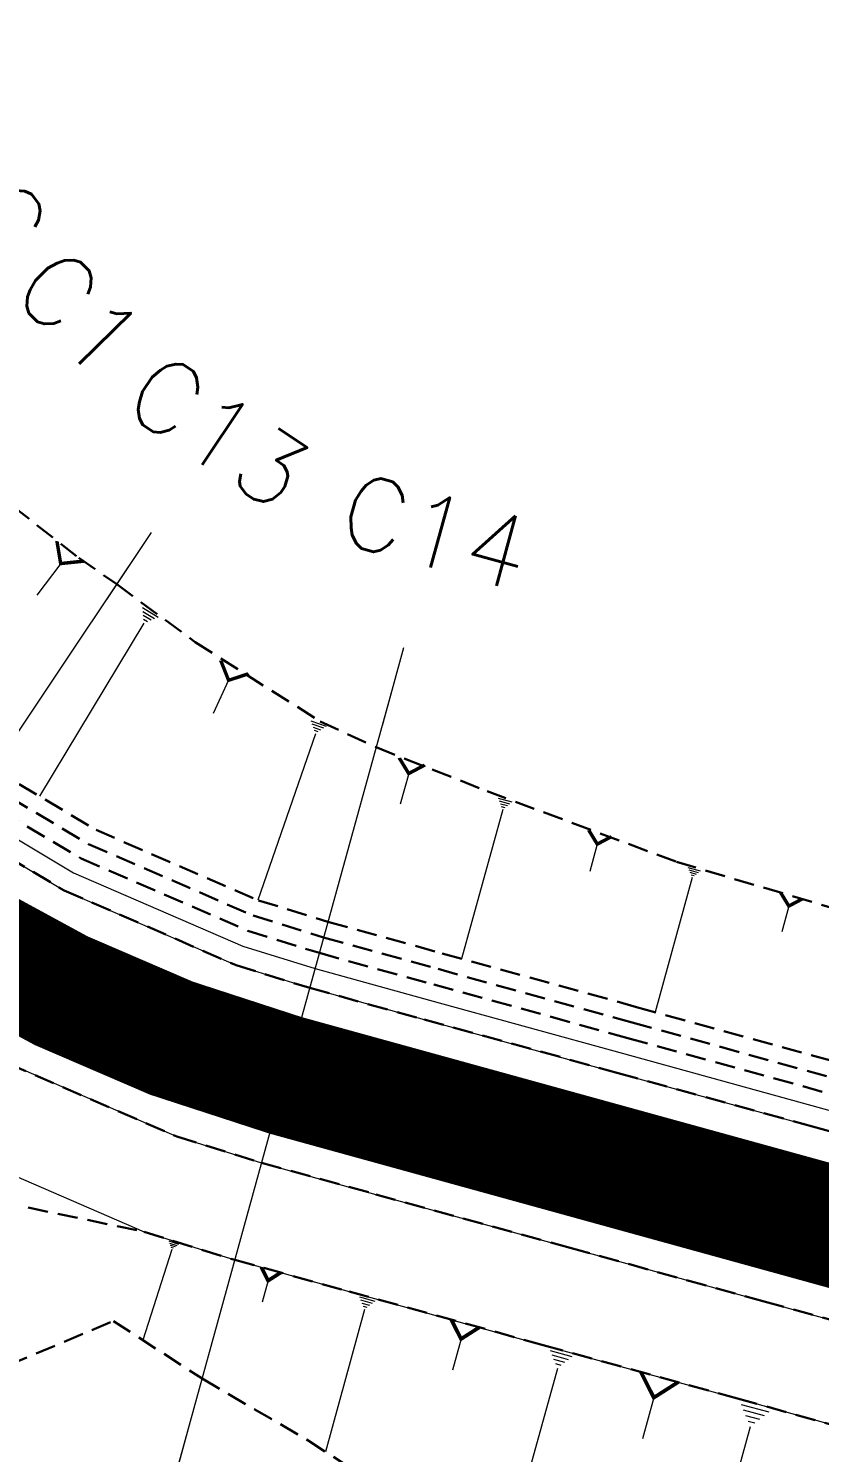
# Model space of a CAD drawing. Header units: metres. Extents: x 544752 to 548977, y 1840603 to 1844608.
# Drawn here: x 545301.7 to 545321.34, y 1844289.3 to 1844324.63 of the extents above; entities that cross this region are included whole.
import ezdxf

# ---------------------------------------------------------------- set-up
doc = ezdxf.new("R2010")
doc.units = ezdxf.units.M
doc.header["$MEASUREMENT"] = 0
for name, pattern in [('ACAD_ISO02W100', [15, 12, -3]), ('Anordnung Grundriss$0$GESTRICHELT', [0.75, 0.5, -0.25]), ('HIDDEN', [0.375, 0.25, -0.125])]:
    doc.linetypes.add(name, pattern=pattern)
doc.layers.add('C-ROAD', color=7, linetype='Continuous')
for name, color, linetype, lineweight in [('C-ROAD-CORR', 5, 'Continuous', 0), ('C-ROAD-SAMP', 150, 'HIDDEN', 0), ('C-ROAD-SAMP-TEXT', 11, 'Continuous', 0), ('C-TOPO-FEAT', 94, 'Continuous', 5)]:
    doc.layers.add(name, color=color, linetype=linetype, lineweight=lineweight)
doc.dimstyles.get("Standard").update_dxf_attribs({"dimtxt": 0.18, "dimasz": 0.18, "dimexe": 0.18, "dimexo": 0.0625, "dimgap": 0.09, "dimtad": 0, "dimtih": 1, "dimtoh": 1, "dimdec": 4, "dimzin": 0, "dimdsep": 46, "dimtxsty": 'Standard', "dimcen": 0.09, "dimadec": 0, "dimazin": 0, "dimtfac": 1, "dimtdec": 4, "dimtofl": 0, "dimtmove": 0, "dimatfit": 3, "dimfxl": 1, "dimtolj": 1, "dimtzin": 0, "dimarcsym": 0})

msp = doc.modelspace()

# ---------------------------------------------------------------- linework, layer by layer
at = {"layer": 'C-ROAD', "color": 3, "linetype": 'Continuous', "lineweight": 13}
msp.add_line((545297.6600000003, 1844301.53), (545308.0858682417, 1844298.655113279), dxfattribs=at)
at = {"layer": 'C-ROAD', "color": 1, "linetype": 'ACAD_ISO02W100', "lineweight": 60, "ltscale": 0.1, "const_width": 3, "flags": 128}
msp.add_lwpolyline([(545308.0858682417, 1844298.655113279), (545355.3607934156, 1844285.619263271)], dxfattribs=at)
at = {"layer": 'C-ROAD-CORR', "color": 160, "linetype": 'Continuous'}
for p, q in [((545302.5022267933, 1844311.352992601, 807.4470243180093), (545301.9070893689, 1844310.571682497, 806.4640430205652)), ((545304.9212295245, 1844310.016540084, 807.7417363230207), (545304.5295986806, 1844310.252877107, 807.7417363230207)), ((545304.8328861651, 1844309.980810404, 807.6654004795655), (545304.5391630322, 1844310.158063172, 807.6654004795655)), ((545304.7445428058, 1844309.945080725, 807.5890646361103), (545304.5487273837, 1844310.063249237, 807.5890646361103)), ((545304.6561994464, 1844309.909351045, 807.512728792655), (545304.5582917354, 1844309.968435301, 807.512728792655)), ((545304.567856087, 1844309.873621366, 807.4363929491998), (545301.9777223011, 1844305.581546153, 802.4167804255821)), ((545306.6703034182, 1844308.457133398, 807.2155192054366), (545306.2854613443, 1844307.63217397, 806.3029699541613)), ((545309.0992909123, 1844307.314506522, 807.1913827452556), (545308.722601031, 1844307.444643933, 807.1913827452556)), ((545309.0305151087, 1844307.267992052, 807.1249578783285), (545308.7479976977, 1844307.36559511, 807.1249578783285)), ((545308.9617393052, 1844307.221477581, 807.0585330114013), (545308.7733943644, 1844307.286546287, 807.0585330114013)), ((545308.8929635015, 1844307.174963111, 806.9921081444742), (545308.7987910312, 1844307.207497463, 806.9921081444742)), ((545308.824187698, 1844307.12844864, 806.925683277547), (545307.398926212, 1844303.002951005, 802.5607829444263)), ((545311.140381615, 1844306.143351582, 806.7147704706686), (545310.9310944602, 1844305.384365051, 805.9274575291228)), ((545313.7047335724, 1844305.429490426, 806.7721011851986), (545313.3666771399, 1844305.522707981, 806.7721011851986)), ((545313.6469402593, 1844305.384799881, 806.7136556587467), (545313.3933979347, 1844305.454713048, 806.7136556587467)), ((545313.589146946, 1844305.340109337, 806.6552101322948), (545313.4201187297, 1844305.386718115, 806.6552101322948)), ((545313.4735603195, 1844305.250728248, 806.5383190793909), (545312.4526621914, 1844301.548408677, 802.6978239032021)), ((545313.5313536328, 1844305.295418793, 806.5967646058428), (545313.4468395245, 1844305.318723181, 806.5967646058428)), ((545315.820010721, 1844304.391900851, 806.4026966016213), (545315.6335189241, 1844303.715582411, 805.7011370370401)), ((545318.3848035835, 1844303.723491981, 806.5101288772911), (545318.0799813996, 1844303.807545341, 806.5101288772911)), ((545318.3326919174, 1844303.683194954, 806.4574291168464), (545318.1040752793, 1844303.746234973, 806.4574291168464)), ((545318.2805802512, 1844303.642897926, 806.4047293564016), (545318.1281691592, 1844303.684924606, 806.4047293564016)), ((545318.2284685851, 1844303.602600899, 806.3520295959569), (545318.152263039, 1844303.623614239, 806.3520295959569)), ((545318.1763569189, 1844303.562303871, 806.2993298355121), (545317.2558230464, 1844300.223958469, 802.8363928400088)), ((545320.5744753404, 1844302.856094586, 806.332121165037), (545320.399097032, 1844302.220079565, 805.6723691987374)), ((545305.4374695836, 1844294.459340016, 802.4688866307084), (545305.1926115818, 1844294.538049434, 802.4688866307084)), ((545305.393744097, 1844294.428369026, 802.4402931952866), (545305.2101005957, 1844294.487401089, 802.4402931952866)), ((545305.3500186105, 1844294.397398036, 802.4116997598647), (545305.2275896096, 1844294.436752745, 802.4116997598647)), ((545305.2625676374, 1844294.335456057, 802.3545128890211), (545304.5397157535, 1844292.086728106, 800.7789338107011)), ((545305.3062931239, 1844294.366427046, 802.3831063244429), (545305.2450786235, 1844294.386104401, 802.3831063244429)), ((545307.6512879968, 1844293.562642009, 802.3703147516418), (545307.5048670107, 1844293.031641641, 802.0031027347952)), ((545310.3087446535, 1844293.046018594, 802.573402425518), (545309.9247241641, 1844293.151910534, 802.573402425518)), ((545310.2430934358, 1844292.995251672, 802.5291410192447), (545309.9550780688, 1844293.074670626, 802.5291410192447)), ((545310.0461397828, 1844292.842950904, 802.3963568004247), (545309.0738307985, 1844289.31684141, 799.9578843344384)), ((545310.1774422181, 1844292.944484749, 802.4848796129713), (545309.9854319735, 1844292.997430719, 802.4848796129713)), ((545310.1117910005, 1844292.893717827, 802.440618206698), (545310.0157858781, 1844292.920190812, 802.440618206698)), ((545312.4385950033, 1844292.114568579, 802.4210492767402), (545312.2264222039, 1844291.345117165, 801.8889370183091)), ((545315.1982441819, 1844291.670351995, 802.6948744987367), (545314.6613910911, 1844291.818386843, 802.6948744987367)), ((545315.1064650709, 1844291.599380836, 802.6329979233141), (545314.7038252527, 1844291.710406972, 802.6329979233141)), ((545315.0146859598, 1844291.528409677, 802.5711213478914), (545314.7462594144, 1844291.602427101, 802.5711213478914)), ((545314.8311277376, 1844291.386467359, 802.4473681970462), (545313.4718589013, 1844286.457035638, 799.038431650228)), ((545314.9229068487, 1844291.457438518, 802.5092447724688), (545314.788693576, 1844291.49444723, 802.5092447724688)), ((545317.2239780348, 1844290.65951779, 802.4803504404669), (545316.942196571, 1844289.637628339, 801.7736652694626)), ((545320.0868029175, 1844290.295316413, 802.8311832852207), (545319.3991892627, 1844290.484922815, 802.8311832852207)), ((545319.9692501436, 1844290.204414938, 802.7519303594432), (545319.4535399025, 1844290.346619739, 802.7519303594432)), ((545319.8516973697, 1844290.113513462, 802.6726774336657), (545319.5078905423, 1844290.208316663, 802.6726774336657)), ((545319.6165918219, 1844289.931710511, 802.5141715821107), (545317.8756093666, 1844283.617982196, 798.1479280839789)), ((545319.7341445958, 1844290.022611986, 802.5934245078882), (545319.5622411821, 1844290.070013587, 802.5934245078882))]:
    msp.add_line(p, q, dxfattribs=at)
at = {"layer": 'C-ROAD-CORR', "color": 5, "linetype": 'Anordnung Grundriss$0$GESTRICHELT', "lineweight": 30, "extrusion": (0.2993037690180377, 0.6415968592730565, -0.7062370168877776), "const_width": 0.1, "elevation": 1345944.769839746}
msp.add_lwpolyline([(285520.7581169031, 1343780.434370606), (285520.3775028829, 1343779.926885247), (285519.9968888631, 1343780.434370607)], dxfattribs=at)
at = {"layer": 'C-ROAD-CORR', "color": 5, "linetype": 'Anordnung Grundriss$0$GESTRICHELT', "lineweight": 30, "extrusion": (0.1879663835486554, 0.681666075596053, -0.7071067812127925), "const_width": 0.1, "elevation": 1359130.660417785}
msp.add_lwpolyline([(-35429.32539198099, 1360271.966617941), (-35429.65473937313, 1360271.527488085), (-35429.98408676533, 1360271.966617942)], dxfattribs=at)
at = {"layer": 'C-ROAD-CORR', "color": 5, "linetype": 'Anordnung Grundriss$0$GESTRICHELT', "lineweight": 30, "extrusion": (0.1879663836912802, 0.68166607552489, -0.7071067812434819), "const_width": 0.1, "elevation": 1359130.566742252}
msp.add_lwpolyline([(-35434.337680194, 1360271.38389173), (-35434.63115538139, 1360270.99259148), (-35434.92463056877, 1360271.38389173)], dxfattribs=at)
at = {"layer": 'C-ROAD-CORR', "color": 5, "linetype": 'Anordnung Grundriss$0$GESTRICHELT', "lineweight": 30, "extrusion": (0.187966383692542, 0.6816660756483531, -0.7071067811241256), "const_width": 0.1, "elevation": 1359130.463647602}
msp.add_lwpolyline([(-35439.34691579972, 1360271.157210808), (-35439.62290210481, 1360270.789229068), (-35439.89888840978, 1360271.157210808)], dxfattribs=at)
at = {"layer": 'C-ROAD-CORR', "color": 5, "linetype": 'Anordnung Grundriss$0$GESTRICHELT', "lineweight": 30, "extrusion": (0.1474529626243218, 0.5347428646835015, -0.8320502944434265), "const_width": 0.1, "elevation": 1065962.439272013}
msp.add_lwpolyline([(-35429.38793904922, 1600390.483460315), (-35429.63561649277, 1600390.153223724), (-35429.88329393661, 1600390.483460315)], dxfattribs=at)
at = {"layer": 'C-ROAD-CORR', "color": 5, "linetype": 'Anordnung Grundriss$0$GESTRICHELT', "lineweight": 30, "extrusion": (0.1474529627112287, 0.5347428648659175, -0.83205029431079), "const_width": 0.1, "elevation": 1065962.32899793}
msp.add_lwpolyline([(-35434.27659467462, 1600390.55697931), (-35434.63549416, 1600390.078446664), (-35434.9943936452, 1600390.556979311)], dxfattribs=at)
at = {"layer": 'C-ROAD-CORR', "color": 5, "linetype": 'Anordnung Grundriss$0$GESTRICHELT', "lineweight": 30, "extrusion": (0.1474529627615157, 0.5347428649106488, -0.8320502942731303), "const_width": 0.1, "elevation": 1065962.207307207}
msp.add_lwpolyline([(-35439.15872177191, 1600390.638109334), (-35439.63536732923, 1600390.002581924), (-35440.11201288685, 1600390.638109334)], dxfattribs=at)
at = {"layer": 'C-ROAD-CORR', "color": 11, "linetype": 'Anordnung Grundriss$0$GESTRICHELT', "lineweight": 30}
msp.add_polyline3d([(545294.9866906072, 1844288.837557696, 796.981968397211), (545303.8102919832, 1844292.560706798, 800.9206472396303), (545306.0110355071, 1844291.130666295, 800.493083834599), (545308.6424778362, 1844289.597718348, 800.0484518615984), (545313.0395743415, 1844286.734534108, 799.1252307596886)], dxfattribs=at)
at = {"layer": 'C-ROAD-SAMP', "color": 1, "linetype": 'Continuous', "lineweight": 13}
for points in [[(545304.1938388466, 1844311.294551877), (545298.6326218786, 1844302.983543164), (545293.0714049106, 1844294.67253445)], [(545310.7441143306, 1844308.295327371), (545308.0858682417, 1844298.655113279), (545305.4276221528, 1844289.014899187)]]:
    msp.add_lwpolyline(points, dxfattribs=at)
at = {"layer": 'C-ROAD-SAMP-TEXT', "color": 4, "linetype": 'Continuous', "lineweight": 9}
msp.add_line((545311.0099389395, 1844309.25934878), (545310.4782897217, 1844307.331305962), dxfattribs=at)
at = {"layer": 'C-ROAD-SAMP-TEXT', "color": 1, "linetype": 'Continuous', "lineweight": -3}
msp.add_line((545307.8200436329, 1844297.69109187), (545308.3516928507, 1844299.619134688), dxfattribs=at)
at = {"layer": 'C-ROAD-SAMP-TEXT', "color": 4, "linetype": 'Continuous', "lineweight": 5}
msp.add_line((545305.6934467617, 1844289.978920597), (545305.1617975439, 1844288.050877778), dxfattribs=at)

# ---------------------------------------------------------------- texts
at = {"layer": 'C-ROAD-SAMP-TEXT', "color": 1, "linetype": 'Continuous', "lineweight": 13, "insert": (545302.08165619, 1844318.659292419), "char_height": 1.8, "width": 3.636, "attachment_point": 5, "rotation": 307.8399384002505, "bg_fill": 3, "box_fill_scale": 1.416666666666667, "bg_fill_color": 256, "bg_fill_true_color": 13158600, "bg_fill_transparency": 0}
msp.add_mtext('{\\Fsimplex.shx|c0;C11}', dxfattribs=at)

# ---------------------------------------------------------------- next in the draw order: texts
at = {"layer": 'C-ROAD-SAMP-TEXT', "color": 1, "linetype": 'Continuous', "lineweight": 13, "insert": (545303.5183821223, 1844317.018559828), "char_height": 1.8, "width": 4.415142857142857, "attachment_point": 5, "rotation": 314.57481316037126, "bg_fill": 3, "box_fill_scale": 1.416666666666667, "bg_fill_color": 256, "bg_fill_true_color": 13158600, "bg_fill_transparency": 0}
msp.add_mtext('{\\Fsimplex.shx|c0;C12}', dxfattribs=at)

# ---------------------------------------------------------------- next in the draw order: texts
at = {"layer": 'C-ROAD-SAMP-TEXT', "color": 1, "linetype": 'Continuous', "lineweight": 13, "insert": (545306.4183256339, 1844314.618955362), "char_height": 1.8, "width": 4.415142857142857, "attachment_point": 5, "rotation": 326.2119907290615, "bg_fill": 3, "box_fill_scale": 1.416666666666667, "bg_fill_color": 256, "bg_fill_true_color": 13158600, "bg_fill_transparency": 0}
msp.add_mtext('{\\Fsimplex.shx|c0;C13}', dxfattribs=at)

# ---------------------------------------------------------------- next in the draw order: linework, layer by layer
at = {"layer": 'C-ROAD-CORR', "color": 5, "linetype": 'Anordnung Grundriss$0$GESTRICHELT', "lineweight": 30, "extrusion": (0.4286500511536646, 0.5627416492492472, -0.7068104200181249), "const_width": 0.1, "elevation": 1271044.046015502}
msp.add_lwpolyline([(683768.6644106891, 1271121.252490452), (683768.2536240153, 1271120.704774887), (683767.8428373409, 1271121.252490452)], dxfattribs=at)
at = {"layer": 'C-ROAD-SAMP-TEXT', "color": 4, "linetype": 'Continuous', "lineweight": 9}
msp.add_line((545304.7499605435, 1844312.125652748), (545303.6377171499, 1844310.463451006), dxfattribs=at)

# ---------------------------------------------------------------- next in the draw order: texts
at = {"layer": 'C-ROAD-SAMP-TEXT', "color": 1, "linetype": 'Continuous', "lineweight": 13, "insert": (545311.8074127662, 1844312.151413007), "char_height": 1.8, "width": 4.501714285714286, "attachment_point": 5, "rotation": 344.58404305812877, "bg_fill": 3, "box_fill_scale": 1.416666666666667, "bg_fill_color": 256, "bg_fill_true_color": 13158600, "bg_fill_transparency": 0}
msp.add_mtext('{\\Fsimplex.shx|c0;C14}', dxfattribs=at)

# ---------------------------------------------------------------- next in the draw order: leaders
msp.add_leader([(545406.6634685152, 1844316.111282839), (545234.1588323391, 1844544.604260705), (544798.9612056455, 1844544.604260705)], dimstyle='Standard', override={"dimgap": 0.09, "dimtad": 0})

# ---------------------------------------------------------------- next in the draw order: linework, layer by layer
at = {"layer": 'C-ROAD', "color": 1, "linetype": 'ACAD_ISO02W100', "lineweight": -3, "ltscale": 0.1, "const_width": 3, "flags": 128}
msp.add_lwpolyline([(545291.0254699364, 1844310.070884794, 0.1617143807205819), (545308.0858682418, 1844298.655113279)], format="xyb", dxfattribs=at)
at = {"layer": 'C-ROAD-CORR', "color": 11, "linetype": 'Anordnung Grundriss$0$GESTRICHELT', "lineweight": 30}
for points in [[(545273.4628477488, 1844349.990269703, 808.3391433612235), (545275.8312604855, 1844346.090348784, 807.7027053918233), (545276.6316862502, 1844344.693277122, 807.531295446264), (545279.4232713971, 1844340.530473802, 807.3335070126764), (545282.3478293548, 1844336.470963306, 807.2790619075828), (545285.357591755, 1844332.47763933, 807.3074729846173), (545288.4532831403, 1844328.551064695, 807.4196577026681), (545290.4900547925, 1844325.974818315, 807.4841739301042), (545291.5565742161, 1844324.630393473, 807.5179052184332), (545294.6339850209, 1844320.689618546, 807.5779817549203), (545295.5763956583, 1844319.474260223, 807.5911947445156), (545297.6529907038, 1844316.70347472, 807.567601639809), (545298.3511840082, 1844315.761474401, 807.5549574846999), (545300.1438365037, 1844313.693730582, 807.5922142488683), (545302.9493781512, 1844311.494311616, 807.8543407082033), (545303.8926869538, 1844310.844492831, 807.8959628421453), (545305.8434683863, 1844309.402824593, 807.721734218754), (545308.941992113, 1844307.436418945, 807.256402455751), (545310.3305609549, 1844306.795562884, 807.1041924864384), (545313.0844267907, 1844305.706587683, 806.860672088791), (545317.7872659203, 1844303.952188806, 806.5571795798559), (545322.5825840211, 1844302.533167864, 806.6161796606476)], [(545267.2037431588, 1844331.038386107, 801.6804142650969), (545270.2710315961, 1844327.089748159, 801.8067029744184), (545273.3383200334, 1844323.141110212, 801.9079569378889), (545276.4056084707, 1844319.192472264, 801.9841761555086), (545278.4202072407, 1844316.599002065, 802.0206157620457), (545279.4728969081, 1844315.243834316, 802.0368349911365), (545282.5401853453, 1844311.295196368, 802.0840939843581), (545283.48364097, 1844310.080649788, 802.09863019896), (545285.6074737826, 1844307.346558421, 802.1348523619008), (545286.3265907787, 1844306.420811554, 802.1487030285105), (545289.3073060749, 1844303.016852161, 802.1995180857962), (545293.7641698256, 1844299.138940919, 802.2787817041608), (545295.3236977826, 1844298.038492979, 802.3074844090535), (545298.7616916047, 1844295.988289214, 802.3726432169948), (545304.5736179044, 1844294.773427025, 802.4811026242982), (545306.8232013495, 1844294.076011586, 802.5299302243851), (545309.6615329813, 1844293.293354283, 802.6041599260707), (545314.4816400271, 1844291.964231238, 802.7418151223126), (545319.3017470728, 1844290.635108194, 802.8940682130238), (545324.1218541187, 1844289.305985149, 803.0609191982043)]]:
    msp.add_polyline3d(points, dxfattribs=at)
at = {"layer": 'C-ROAD-CORR', "color": 1, "linetype": 'Anordnung Grundriss$0$GESTRICHELT', "lineweight": 30}
for points in [[(545273.4628477488, 1844349.990269703, 808.3391433612235), (545275.8312604855, 1844346.090348784, 807.7027053918233), (545276.6316862502, 1844344.693277122, 807.531295446264), (545279.4232713971, 1844340.530473802, 807.3335070126764), (545282.3478293548, 1844336.470963306, 807.2790619075828), (545285.357591755, 1844332.47763933, 807.3074729846173), (545288.4532831403, 1844328.551064695, 807.4196577026681), (545290.4900547925, 1844325.974818315, 807.4841739301042), (545291.5565742161, 1844324.630393473, 807.5179052184332), (545294.6339850209, 1844320.689618546, 807.5779817549203), (545295.5763956583, 1844319.474260223, 807.5911947445156), (545297.6529907038, 1844316.70347472, 807.567601639809), (545298.3511840082, 1844315.761474401, 807.5549574846999), (545300.1438365037, 1844313.693730582, 807.5922142488683), (545302.9493781512, 1844311.494311616, 807.8543407082033), (545303.8926869538, 1844310.844492831, 807.8959628421453), (545305.8434683863, 1844309.402824593, 807.721734218754), (545308.941992113, 1844307.436418945, 807.256402455751), (545310.3305609549, 1844306.795562884, 807.1041924864384), (545313.0844267907, 1844305.706587683, 806.860672088791), (545317.7872659203, 1844303.952188806, 806.5571795798559), (545322.5825840211, 1844302.533167864, 806.6161796606476)], [(545264.3033438489, 1844348.938243761, 801.2313396620272), (545268.480757455, 1844345.207249131, 801.4327326089013), (545270.9767017926, 1844342.319344214, 801.5555747139662), (545271.954757858, 1844341.060255161, 801.6090908099246), (545275.0220462953, 1844337.111617213, 801.760414265097), (545278.0893347326, 1844333.162979265, 801.8867029744184), (545281.1566231699, 1844329.214341317, 801.987956937889), (545284.2239116072, 1844325.26570337, 802.0641761555087), (545286.2385103772, 1844322.672233171, 802.1006157620458), (545287.2912000446, 1844321.317065422, 802.1168349911366), (545290.3584884818, 1844317.368427474, 802.1640939843581), (545291.3019441065, 1844316.153880894, 802.17863019896), (545293.4257769191, 1844313.419789526, 802.2148523619009), (545294.1448939152, 1844312.49404266, 802.2287030285105), (545296.3594190006, 1844309.965067996, 802.2795180857962), (545299.6706498956, 1844307.083970383, 802.3587817041608), (545300.8293025809, 1844306.266391605, 802.3874844090535), (545303.3835631546, 1844304.743190891, 802.4526432169948), (545307.4107963246, 1844302.997806553, 802.5611026242982), (545309.1358754468, 1844302.462997845, 802.6099302243852), (545311.9742070786, 1844301.680340543, 802.6841599260707), (545316.7943141244, 1844300.351217498, 802.8218151223126), (545321.6144211701, 1844299.022094454, 802.9740682130239)]]:
    msp.add_polyline3d(points, dxfattribs=at)
at = {"layer": 'C-ROAD-CORR', "color": 92, "linetype": 'Anordnung Grundriss$0$GESTRICHELT', "lineweight": 30}
for points in [[(545264.06055738, 1844348.620352694, 800.8313396620272), (545268.1922087154, 1844344.930229953, 801.0327326089014), (545270.6608107567, 1844342.073961139, 801.1555747139662), (545271.6388668221, 1844340.814872086, 801.2090908099246), (545274.7061552595, 1844336.866234138, 801.360414265097), (545277.7734436968, 1844332.91759619, 801.4867029744184), (545280.8407321341, 1844328.968958242, 801.587956937889), (545283.9080205713, 1844325.020320295, 801.6641761555087), (545285.9226193414, 1844322.426850096, 801.7006157620458), (545286.9753090087, 1844321.071682347, 801.7168349911366), (545290.042597446, 1844317.123044399, 801.7640939843582), (545290.9860530706, 1844315.908497819, 801.7786301989601), (545293.1098858833, 1844313.174406451, 801.8148523619009), (545293.8290028793, 1844312.248659585, 801.8287030285105), (545296.074485145, 1844309.684332003, 801.8795180857962), (545299.4320042362, 1844306.762959091, 801.9587817041609), (545300.6068539021, 1844305.933951257, 801.9874844090535), (545303.1968208697, 1844304.38945749, 802.0526432169949), (545307.2803513397, 1844302.61967416, 802.1611026242982), (545309.0295456033, 1844302.077389282, 802.2099302243852), (545311.867877235, 1844301.294731979, 802.2841599260707), (545316.6879842809, 1844299.965608935, 802.4218151223126), (545321.5080913266, 1844298.63648589, 802.5740682130239)], [(545263.8177709111, 1844348.302461627, 800.8313396620272), (545267.9036599759, 1844344.653210775, 801.0327326089014), (545270.3449197209, 1844341.828578064, 801.1555747139662), (545271.3229757863, 1844340.569489011, 801.2090908099246), (545274.3902642237, 1844336.620851063, 801.360414265097), (545277.457552661, 1844332.672213115, 801.4867029744184), (545280.5248410982, 1844328.723575167, 801.587956937889), (545283.5921295355, 1844324.77493722, 801.6641761555087), (545285.6067283056, 1844322.181467021, 801.7006157620458), (545286.6594179729, 1844320.826299272, 801.7168349911366), (545289.7267064102, 1844316.877661324, 801.7640939843582), (545290.6701620348, 1844315.663114744, 801.7786301989601), (545292.7939948475, 1844312.929023376, 801.8148523619009), (545293.5131118435, 1844312.00327651, 801.8287030285105), (545295.7895512894, 1844309.403596009, 801.8795180857962), (545299.1933585767, 1844306.4419478, 801.9587817041609), (545300.3844052234, 1844305.601510908, 801.9874844090535), (545303.0100785849, 1844304.035724089, 802.0526432169949), (545307.149906355, 1844302.241541768, 802.1611026242982), (545308.9232157597, 1844301.691780718, 802.2099302243852), (545311.7615473914, 1844300.909123415, 802.2841599260707), (545316.5816544372, 1844299.580000371, 802.4218151223126), (545321.4017614829, 1844298.250877326, 802.5740682130239)], [(545267.2037431588, 1844331.038386107, 801.6804142650969), (545270.2710315961, 1844327.089748159, 801.8067029744184), (545273.3383200334, 1844323.141110212, 801.9079569378889), (545276.4056084707, 1844319.192472264, 801.9841761555086), (545278.4202072407, 1844316.599002065, 802.0206157620457), (545279.4728969081, 1844315.243834316, 802.0368349911365), (545282.5401853453, 1844311.295196368, 802.0840939843581), (545283.48364097, 1844310.080649788, 802.09863019896), (545285.6074737826, 1844307.346558421, 802.1348523619008), (545286.3265907787, 1844306.420811554, 802.1487030285105), (545289.3073060749, 1844303.016852161, 802.1995180857962), (545293.7641698256, 1844299.138940919, 802.2787817041608), (545295.3236977826, 1844298.038492979, 802.3074844090535), (545298.7616916047, 1844295.988289214, 802.3726432169948), (545304.5736179044, 1844294.773427025, 802.4811026242982), (545306.8232013495, 1844294.076011586, 802.5299302243851), (545309.6615329813, 1844293.293354283, 802.6041599260707), (545314.4816400271, 1844291.964231238, 802.7418151223126), (545319.3017470728, 1844290.635108194, 802.8940682130238), (545324.1218541187, 1844289.305985149, 803.0609191982043)], [(545266.8468258538, 1844330.761133967, 801.3791143318583), (545269.5738170255, 1844326.548154268, 801.2181332955846), (545272.4607254707, 1844322.45939776, 801.1671153495193), (545275.4453537965, 1844318.446549721, 801.1735551371672), (545277.4770105617, 1844315.866330115, 801.224394641864), (545278.4869716953, 1844314.477970987, 801.2045435986062), (545280.8024213939, 1844309.945307281, 800.6171206681227), (545280.6795783445, 1844307.902463542, 799.7315163886053), (545279.7826795779, 1844302.821878227, 797.2177186719028), (545279.4123569494, 1844301.049858391, 796.3118938800169), (545278.2427232398, 1844292.115281176, 791.8442887408602), (545283.3449067827, 1844285.123596604, 790.6361222404641), (545286.4983484525, 1844284.849373474, 791.7278464378351), (545294.9866906072, 1844288.837557696, 796.981968397211), (545303.8102919832, 1844292.560706798, 800.9206472396303), (545306.0110355071, 1844291.130666295, 800.493083834599), (545308.6424778362, 1844289.597718348, 800.0484518615984), (545313.0395743415, 1844286.734534108, 799.1252307596886), (545317.4461673028, 1844283.905789068, 798.2404238978241), (545321.8237846219, 1844280.971962939, 797.2975463579644)]]:
    msp.add_polyline3d(points, dxfattribs=at)
at = {"layer": 'C-ROAD-CORR', "color": 5, "linetype": 'Anordnung Grundriss$0$GESTRICHELT', "lineweight": 30}
for points in [[(545263.2715013562, 1844347.587206726, 801.2513396620271), (545267.2544253118, 1844344.029917625, 801.4527326089013), (545269.6341648903, 1844341.276466145, 801.5755747139661), (545270.6122209557, 1844340.017377092, 801.6290908099246), (545273.679509393, 1844336.068739144, 801.780414265097), (545276.7467978303, 1844332.120101196, 801.9067029744184), (545279.8140862676, 1844328.171463249, 802.0079569378889), (545282.8813747049, 1844324.222825301, 802.0841761555087), (545284.895973475, 1844321.629355103, 802.1206157620458), (545285.9486631423, 1844320.274187353, 802.1368349911365), (545289.0159515796, 1844316.325549406, 802.1840939843581), (545289.9594072042, 1844315.111002825, 802.19863019896), (545292.0832400168, 1844312.376911458, 802.2348523619008), (545292.8023570129, 1844311.451164591, 802.2487030285105), (545295.1484501144, 1844308.771940024, 802.2995180857962), (545298.6564058431, 1844305.719672394, 802.3787817041608), (545299.8838956963, 1844304.853520124, 802.4074844090535), (545302.589908444, 1844303.239823936, 802.4726432169948), (545306.8564051391, 1844301.390743886, 802.5811026242982), (545308.6839736117, 1844300.82416145, 802.6299302243851), (545311.5223052434, 1844300.041504147, 802.7041599260707), (545316.3424122892, 1844298.712381103, 802.8418151223126), (545321.1625193349, 1844297.383258058, 802.9940682130239), (545325.9826263807, 1844296.054135014, 803.1609191982043)], [(545266.0803907374, 1844338.515906552, 801.5755747139661), (545267.0584468028, 1844337.256817498, 801.6290908099246), (545270.1257352402, 1844333.308179551, 801.780414265097), (545273.1930236774, 1844329.359541603, 801.9067029744184), (545276.2603121147, 1844325.410903655, 802.0079569378889), (545279.327600552, 1844321.462265707, 802.0841761555087), (545281.3421993221, 1844318.868795509, 802.1206157620458), (545282.3948889894, 1844317.513627759, 802.1368349911365), (545285.4621774267, 1844313.564989812, 802.1840939843581), (545286.4056330513, 1844312.350443232, 802.19863019896), (545288.529465864, 1844309.616351864, 802.2348523619008), (545289.24858286, 1844308.690604998, 802.2487030285105), (545291.942944239, 1844305.6136601, 802.2995180857962), (545295.971642175, 1844302.108295365, 802.3787817041608), (545297.3813480608, 1844301.113566203, 802.4074844090535), (545300.4890577396, 1844299.260323174, 802.4726432169948), (545305.3888990596, 1844297.136754476, 802.5811026242982), (545307.4877628718, 1844296.486065109, 802.6299302243851), (545310.3260945035, 1844295.703407806, 802.7041599260707), (545315.1462015493, 1844294.374284761, 802.8418151223126), (545319.966308595, 1844293.045161717, 802.9940682130239), (545324.7864156408, 1844291.716038672, 803.1609191982043)]]:
    msp.add_polyline3d(points, dxfattribs=at)
at = {"layer": 'C-ROAD-CORR', "color": 160, "linetype": 'Anordnung Grundriss$0$GESTRICHELT', "lineweight": 30}
for points in [[(545263.2715013562, 1844347.587206726, 801.1013396620272), (545267.2544253118, 1844344.029917625, 801.3027326089014), (545269.6341648903, 1844341.276466145, 801.4255747139662), (545270.6122209557, 1844340.017377092, 801.4790908099246), (545273.679509393, 1844336.068739144, 801.630414265097), (545276.7467978303, 1844332.120101196, 801.7567029744184), (545279.8140862676, 1844328.171463249, 801.857956937889), (545282.8813747049, 1844324.222825301, 801.9341761555087), (545284.895973475, 1844321.629355103, 801.9706157620458), (545285.9486631423, 1844320.274187353, 801.9868349911366), (545289.0159515796, 1844316.325549406, 802.0340939843582), (545289.9594072042, 1844315.111002825, 802.04863019896), (545292.0832400168, 1844312.376911458, 802.0848523619009), (545292.8023570129, 1844311.451164591, 802.0987030285105), (545295.1484501144, 1844308.771940024, 802.1495180857962), (545298.6564058431, 1844305.719672394, 802.2287817041608), (545299.8838956963, 1844304.853520124, 802.2574844090535), (545302.589908444, 1844303.239823936, 802.3226432169948), (545306.8564051391, 1844301.390743886, 802.4311026242982), (545308.6839736117, 1844300.82416145, 802.4799302243852), (545311.5223052434, 1844300.041504147, 802.5541599260707), (545316.3424122892, 1844298.712381103, 802.6918151223126), (545321.1625193349, 1844297.383258058, 802.8440682130239), (545325.9826263807, 1844296.054135014, 803.0109191982043)], [(545266.0803907374, 1844338.515906552, 801.4255747139662), (545267.0584468028, 1844337.256817498, 801.4790908099246), (545270.1257352402, 1844333.308179551, 801.630414265097), (545273.1930236774, 1844329.359541603, 801.7567029744184), (545276.2603121147, 1844325.410903655, 801.857956937889), (545279.327600552, 1844321.462265707, 801.9341761555087), (545281.3421993221, 1844318.868795509, 801.9706157620458), (545282.3948889894, 1844317.513627759, 801.9868349911366), (545285.4621774267, 1844313.564989812, 802.0340939843582), (545286.4056330513, 1844312.350443232, 802.04863019896), (545288.529465864, 1844309.616351864, 802.0848523619009), (545289.24858286, 1844308.690604998, 802.0987030285105), (545291.942944239, 1844305.6136601, 802.1495180857962), (545295.971642175, 1844302.108295365, 802.2287817041608), (545297.3813480608, 1844301.113566203, 802.2574844090535), (545300.4890577396, 1844299.260323174, 802.3226432169948), (545305.3888990596, 1844297.136754476, 802.4311026242982), (545307.4877628718, 1844296.486065109, 802.4799302243852), (545310.3260945035, 1844295.703407806, 802.5541599260707), (545315.1462015493, 1844294.374284761, 802.6918151223126), (545319.966308595, 1844293.045161717, 802.8440682130239), (545324.7864156408, 1844291.716038672, 803.0109191982043)]]:
    msp.add_polyline3d(points, dxfattribs=at)
at = {"layer": 'C-ROAD-CORR', "color": 150, "linetype": 'Anordnung Grundriss$0$GESTRICHELT', "lineweight": 30}
msp.add_polyline3d([(545265.6313386518, 1844342.47168475, 801.5202326089013), (545267.8572778138, 1844339.896186349, 801.6430747139661), (545268.8353338792, 1844338.637097295, 801.6965908099246), (545271.9026223166, 1844334.688459347, 801.847914265097), (545274.9699107539, 1844330.7398214, 801.9742029744184), (545278.0371991912, 1844326.791183452, 802.0754569378889), (545281.1044876284, 1844322.842545504, 802.1516761555087), (545283.1190863985, 1844320.249075306, 802.1881157620458), (545284.1717760658, 1844318.893907556, 802.2043349911365), (545287.2390645031, 1844314.945269609, 802.2515939843581), (545288.1825201277, 1844313.730723029, 802.26613019896), (545290.3063529404, 1844310.996631661, 802.3023523619008), (545291.0254699364, 1844310.070884794, 802.3162030285105), (545293.5456971767, 1844307.192800062, 802.3670180857962), (545297.314024009, 1844303.913983879, 802.4462817041608), (545298.6326218785, 1844302.983543163, 802.4749844090535), (545301.5394830918, 1844301.250073555, 802.5401432169948), (545306.1226520994, 1844299.263749181, 802.6486026242982), (545308.0858682417, 1844298.655113279, 802.6974302243851), (545310.9241998735, 1844297.872455976, 802.7716599260707), (545315.7443069193, 1844296.543332932, 802.9093151223126), (545320.564413965, 1844295.214209887, 803.0615682130239), (545325.3845210108, 1844293.885086843, 803.2284191982043)], dxfattribs=at)
msp.add_polyline3d([(545265.6313386518, 1844342.47168475, 801.5202326089013), (545267.8572778138, 1844339.896186349, 801.6430747139661), (545268.8353338792, 1844338.637097295, 801.6965908099246), (545271.9026223166, 1844334.688459347, 801.847914265097), (545274.9699107539, 1844330.7398214, 801.9742029744184), (545278.0371991912, 1844326.791183452, 802.0754569378889), (545281.1044876284, 1844322.842545504, 802.1516761555087), (545283.1190863985, 1844320.249075306, 802.1881157620458), (545284.1717760658, 1844318.893907556, 802.2043349911365), (545287.2390645031, 1844314.945269609, 802.2515939843581), (545288.1825201277, 1844313.730723029, 802.26613019896), (545290.3063529404, 1844310.996631661, 802.3023523619008), (545291.0254699364, 1844310.070884794, 802.3162030285105), (545293.5456971767, 1844307.192800062, 802.3670180857962), (545297.314024009, 1844303.913983879, 802.4462817041608), (545298.6326218785, 1844302.983543163, 802.4749844090535), (545301.5394830918, 1844301.250073555, 802.5401432169948), (545306.1226520994, 1844299.263749181, 802.6486026242982), (545308.0858682417, 1844298.655113279, 802.6974302243851), (545310.9241998735, 1844297.872455976, 802.7716599260707), (545315.7443069193, 1844296.543332932, 802.9093151223126), (545320.564413965, 1844295.214209887, 803.0615682130239), (545325.3845210108, 1844293.885086843, 803.2284191982043)], dxfattribs=at)
at = {"layer": 'C-TOPO-FEAT', "color": 94, "linetype": 'Continuous', "lineweight": 0, "ltscale": 2}
for points in [[(545263.5749844422, 1844347.98457056, 801.2313396620272), (545267.6151112362, 1844344.376191598, 801.4327326089013), (545270.0290286851, 1844341.583194989, 801.5555747139662), (545271.0070847505, 1844340.324105936, 801.6090908099246), (545274.0743731878, 1844336.375467988, 801.760414265097), (545277.1416616251, 1844332.42683004, 801.8867029744184), (545280.2089500624, 1844328.478192092, 801.987956937889), (545283.2762384997, 1844324.529554145, 802.0641761555087), (545285.2908372697, 1844321.936083946, 802.1006157620458), (545286.3435269371, 1844320.580916197, 802.1168349911366), (545289.4108153743, 1844316.632278249, 802.1640939843581), (545290.354270999, 1844315.417731669, 802.17863019896), (545292.4781038116, 1844312.683640301, 802.2148523619009), (545293.1972208077, 1844311.757893435, 802.2287030285105), (545295.5046174339, 1844309.122860016, 802.2795180857962), (545298.9547129173, 1844306.120936508, 802.3587817041608), (545300.1619565447, 1844305.26907056, 802.3874844090535), (545302.8233363001, 1844303.681990688, 802.4526432169948), (545307.0194613701, 1844301.863409376, 802.5611026242982), (545308.8168859162, 1844301.306172154, 802.6099302243852), (545311.6552175479, 1844300.523514852, 802.6841599260707), (545316.4753245937, 1844299.194391807, 802.8218151223126), (545321.2954316394, 1844297.865268763, 802.9740682130239), (545326.1155386852, 1844296.536145718, 803.1409191982043)], [(545263.2715013562, 1844347.587206726, 800.8013396620271), (545267.2544253118, 1844344.029917625, 801.0027326089013), (545269.6341648903, 1844341.276466145, 801.1255747139661), (545270.6122209557, 1844340.017377092, 801.1790908099246), (545273.679509393, 1844336.068739144, 801.3304142650969), (545276.7467978303, 1844332.120101196, 801.4567029744184), (545279.8140862676, 1844328.171463249, 801.5579569378889), (545282.8813747049, 1844324.222825301, 801.6341761555086), (545284.895973475, 1844321.629355103, 801.6706157620457), (545285.9486631423, 1844320.274187353, 801.6868349911365), (545289.0159515796, 1844316.325549406, 801.7340939843581), (545289.9594072042, 1844315.111002825, 801.74863019896), (545292.0832400168, 1844312.376911458, 801.7848523619008), (545292.8023570129, 1844311.451164591, 801.7987030285104), (545295.1484501144, 1844308.771940024, 801.8495180857961), (545298.6564058431, 1844305.719672394, 801.9287817041608), (545299.8838956963, 1844304.853520124, 801.9574844090534), (545302.589908444, 1844303.239823936, 802.0226432169948), (545306.8564051391, 1844301.390743886, 802.1311026242981), (545308.6839736117, 1844300.82416145, 802.1799302243851), (545311.5223052434, 1844300.041504147, 802.2541599260707), (545316.3424122892, 1844298.712381103, 802.3918151223126), (545321.1625193349, 1844297.383258058, 802.5440682130238), (545325.9826263807, 1844296.054135014, 802.7109191982042)], [(545265.6313386518, 1844342.47168475, 801.3702326089013), (545267.8572778138, 1844339.896186349, 801.4930747139662), (545268.8353338792, 1844338.637097295, 801.5465908099246), (545271.9026223166, 1844334.688459347, 801.697914265097), (545274.9699107539, 1844330.7398214, 801.8242029744184), (545278.0371991912, 1844326.791183452, 801.925456937889), (545281.1044876284, 1844322.842545504, 802.0016761555087), (545283.1190863985, 1844320.249075306, 802.0381157620458), (545284.1717760658, 1844318.893907556, 802.0543349911366), (545287.2390645031, 1844314.945269609, 802.1015939843581), (545288.1825201277, 1844313.730723029, 802.11613019896), (545290.3063529404, 1844310.996631661, 802.1523523619009), (545291.0254699364, 1844310.070884794, 802.1662030285105), (545293.5456971767, 1844307.192800062, 802.2170180857962), (545297.314024009, 1844303.913983879, 802.2962817041608), (545298.6326218785, 1844302.983543163, 802.3249844090535), (545301.5394830918, 1844301.250073555, 802.3901432169948), (545306.1226520994, 1844299.263749181, 802.4986026242982), (545308.0858682417, 1844298.655113279, 802.5474302243852), (545310.9241998735, 1844297.872455976, 802.6216599260707), (545315.7443069193, 1844296.543332932, 802.7593151223126), (545320.564413965, 1844295.214209887, 802.9115682130239), (545325.3845210108, 1844293.885086843, 803.0784191982043)], [(545265.6313386518, 1844342.47168475, 801.3702326089013), (545267.8572778138, 1844339.896186349, 801.4930747139662), (545268.8353338792, 1844338.637097295, 801.5465908099246), (545271.9026223166, 1844334.688459347, 801.697914265097), (545274.9699107539, 1844330.7398214, 801.8242029744184), (545278.0371991912, 1844326.791183452, 801.925456937889), (545281.1044876284, 1844322.842545504, 802.0016761555087), (545283.1190863985, 1844320.249075306, 802.0381157620458), (545284.1717760658, 1844318.893907556, 802.0543349911366), (545287.2390645031, 1844314.945269609, 802.1015939843581), (545288.1825201277, 1844313.730723029, 802.11613019896), (545290.3063529404, 1844310.996631661, 802.1523523619009), (545291.0254699364, 1844310.070884794, 802.1662030285105), (545293.5456971767, 1844307.192800062, 802.2170180857962), (545297.314024009, 1844303.913983879, 802.2962817041608), (545298.6326218785, 1844302.983543163, 802.3249844090535), (545301.5394830918, 1844301.250073555, 802.3901432169948), (545306.1226520994, 1844299.263749181, 802.4986026242982), (545308.0858682417, 1844298.655113279, 802.5474302243852), (545310.9241998735, 1844297.872455976, 802.6216599260707), (545315.7443069193, 1844296.543332932, 802.7593151223126), (545320.564413965, 1844295.214209887, 802.9115682130239), (545325.3845210108, 1844293.885086843, 803.0784191982043)], [(545265.6313386518, 1844342.47168475, 801.0702326089013), (545267.8572778138, 1844339.896186349, 801.1930747139661), (545268.8353338792, 1844338.637097295, 801.2465908099246), (545271.9026223166, 1844334.688459347, 801.3979142650969), (545274.9699107539, 1844330.7398214, 801.5242029744184), (545278.0371991912, 1844326.791183452, 801.6254569378889), (545281.1044876284, 1844322.842545504, 801.7016761555086), (545283.1190863985, 1844320.249075306, 801.7381157620457), (545284.1717760658, 1844318.893907556, 801.7543349911365), (545287.2390645031, 1844314.945269609, 801.8015939843581), (545288.1825201277, 1844313.730723029, 801.81613019896), (545290.3063529404, 1844310.996631661, 801.8523523619008), (545291.0254699364, 1844310.070884794, 801.8662030285104), (545293.5456971767, 1844307.192800062, 801.9170180857961), (545297.314024009, 1844303.913983879, 801.9962817041608), (545298.6326218785, 1844302.983543163, 802.0249844090534), (545301.5394830918, 1844301.250073555, 802.0901432169948), (545306.1226520994, 1844299.263749181, 802.1986026242981), (545308.0858682417, 1844298.655113279, 802.2474302243851), (545310.9241998735, 1844297.872455976, 802.3216599260707), (545315.7443069193, 1844296.543332932, 802.4593151223125), (545320.564413965, 1844295.214209887, 802.6115682130238), (545325.3845210108, 1844293.885086843, 802.7784191982042)], [(545265.6313386518, 1844342.47168475, 801.0702326089013), (545267.8572778138, 1844339.896186349, 801.1930747139661), (545268.8353338792, 1844338.637097295, 801.2465908099246), (545271.9026223166, 1844334.688459347, 801.3979142650969), (545274.9699107539, 1844330.7398214, 801.5242029744184), (545278.0371991912, 1844326.791183452, 801.6254569378889), (545281.1044876284, 1844322.842545504, 801.7016761555086), (545283.1190863985, 1844320.249075306, 801.7381157620457), (545284.1717760658, 1844318.893907556, 801.7543349911365), (545287.2390645031, 1844314.945269609, 801.8015939843581), (545288.1825201277, 1844313.730723029, 801.81613019896), (545290.3063529404, 1844310.996631661, 801.8523523619008), (545291.0254699364, 1844310.070884794, 801.8662030285104), (545293.5456971767, 1844307.192800062, 801.9170180857961), (545297.314024009, 1844303.913983879, 801.9962817041608), (545298.6326218785, 1844302.983543163, 802.0249844090534), (545301.5394830918, 1844301.250073555, 802.0901432169948), (545306.1226520994, 1844299.263749181, 802.1986026242981), (545308.0858682417, 1844298.655113279, 802.2474302243851), (545310.9241998735, 1844297.872455976, 802.3216599260707), (545315.7443069193, 1844296.543332932, 802.4593151223125), (545320.564413965, 1844295.214209887, 802.6115682130238), (545325.3845210108, 1844293.885086843, 802.7784191982042)], [(545266.0803907374, 1844338.515906552, 801.1255747139661), (545267.0584468028, 1844337.256817498, 801.1790908099246), (545270.1257352402, 1844333.308179551, 801.3304142650969), (545273.1930236774, 1844329.359541603, 801.4567029744184), (545276.2603121147, 1844325.410903655, 801.5579569378889), (545279.327600552, 1844321.462265707, 801.6341761555086), (545281.3421993221, 1844318.868795509, 801.6706157620457), (545282.3948889894, 1844317.513627759, 801.6868349911365), (545285.4621774267, 1844313.564989812, 801.7340939843581), (545286.4056330513, 1844312.350443232, 801.74863019896), (545288.529465864, 1844309.616351864, 801.7848523619008), (545289.24858286, 1844308.690604998, 801.7987030285104), (545291.942944239, 1844305.6136601, 801.8495180857961), (545295.971642175, 1844302.108295365, 801.9287817041608), (545297.3813480608, 1844301.113566203, 801.9574844090534), (545300.4890577396, 1844299.260323174, 802.0226432169948), (545305.3888990596, 1844297.136754476, 802.1311026242981), (545307.4877628718, 1844296.486065109, 802.1799302243851), (545310.3260945035, 1844295.703407806, 802.2541599260707), (545315.1462015493, 1844294.374284761, 802.3918151223126), (545319.966308595, 1844293.045161717, 802.5440682130238), (545324.7864156408, 1844291.716038672, 802.7109191982042)], [(545265.0841278288, 1844335.72317328, 801.5290908099246), (545268.1514162662, 1844331.774535332, 801.6804142650969), (545271.2187047035, 1844327.825897384, 801.8067029744184), (545274.2859931408, 1844323.877259437, 801.9079569378889), (545277.353281578, 1844319.928621489, 801.9841761555086), (545279.3678803481, 1844317.33515129, 802.0206157620457), (545280.4205700154, 1844315.979983541, 802.0368349911365), (545283.4878584527, 1844312.031345593, 802.0840939843581), (545284.4313140773, 1844310.816799013, 802.09863019896), (545286.55514689, 1844308.082707646, 802.1348523619008), (545287.274263886, 1844307.156960779, 802.1487030285105), (545290.1621076417, 1844303.859060141, 802.1995180857962), (545294.4801068038, 1844300.101974793, 802.2787817041608), (545295.9910438188, 1844299.035814025, 802.3074844090535), (545299.3219184594, 1844297.049489417, 802.3726432169948), (545304.5736179044, 1844294.773427025, 802.4811026242982), (545306.8232013495, 1844294.076011586, 802.5299302243851), (545309.6615329813, 1844293.293354283, 802.6041599260707), (545314.4816400271, 1844291.964231238, 802.7418151223126), (545319.3017470728, 1844290.635108194, 802.8940682130238), (545324.1218541187, 1844289.305985149, 803.0609191982043)]]:
    msp.add_polyline3d(points, dxfattribs=at)

doc.saveas('drawing.dxf')
